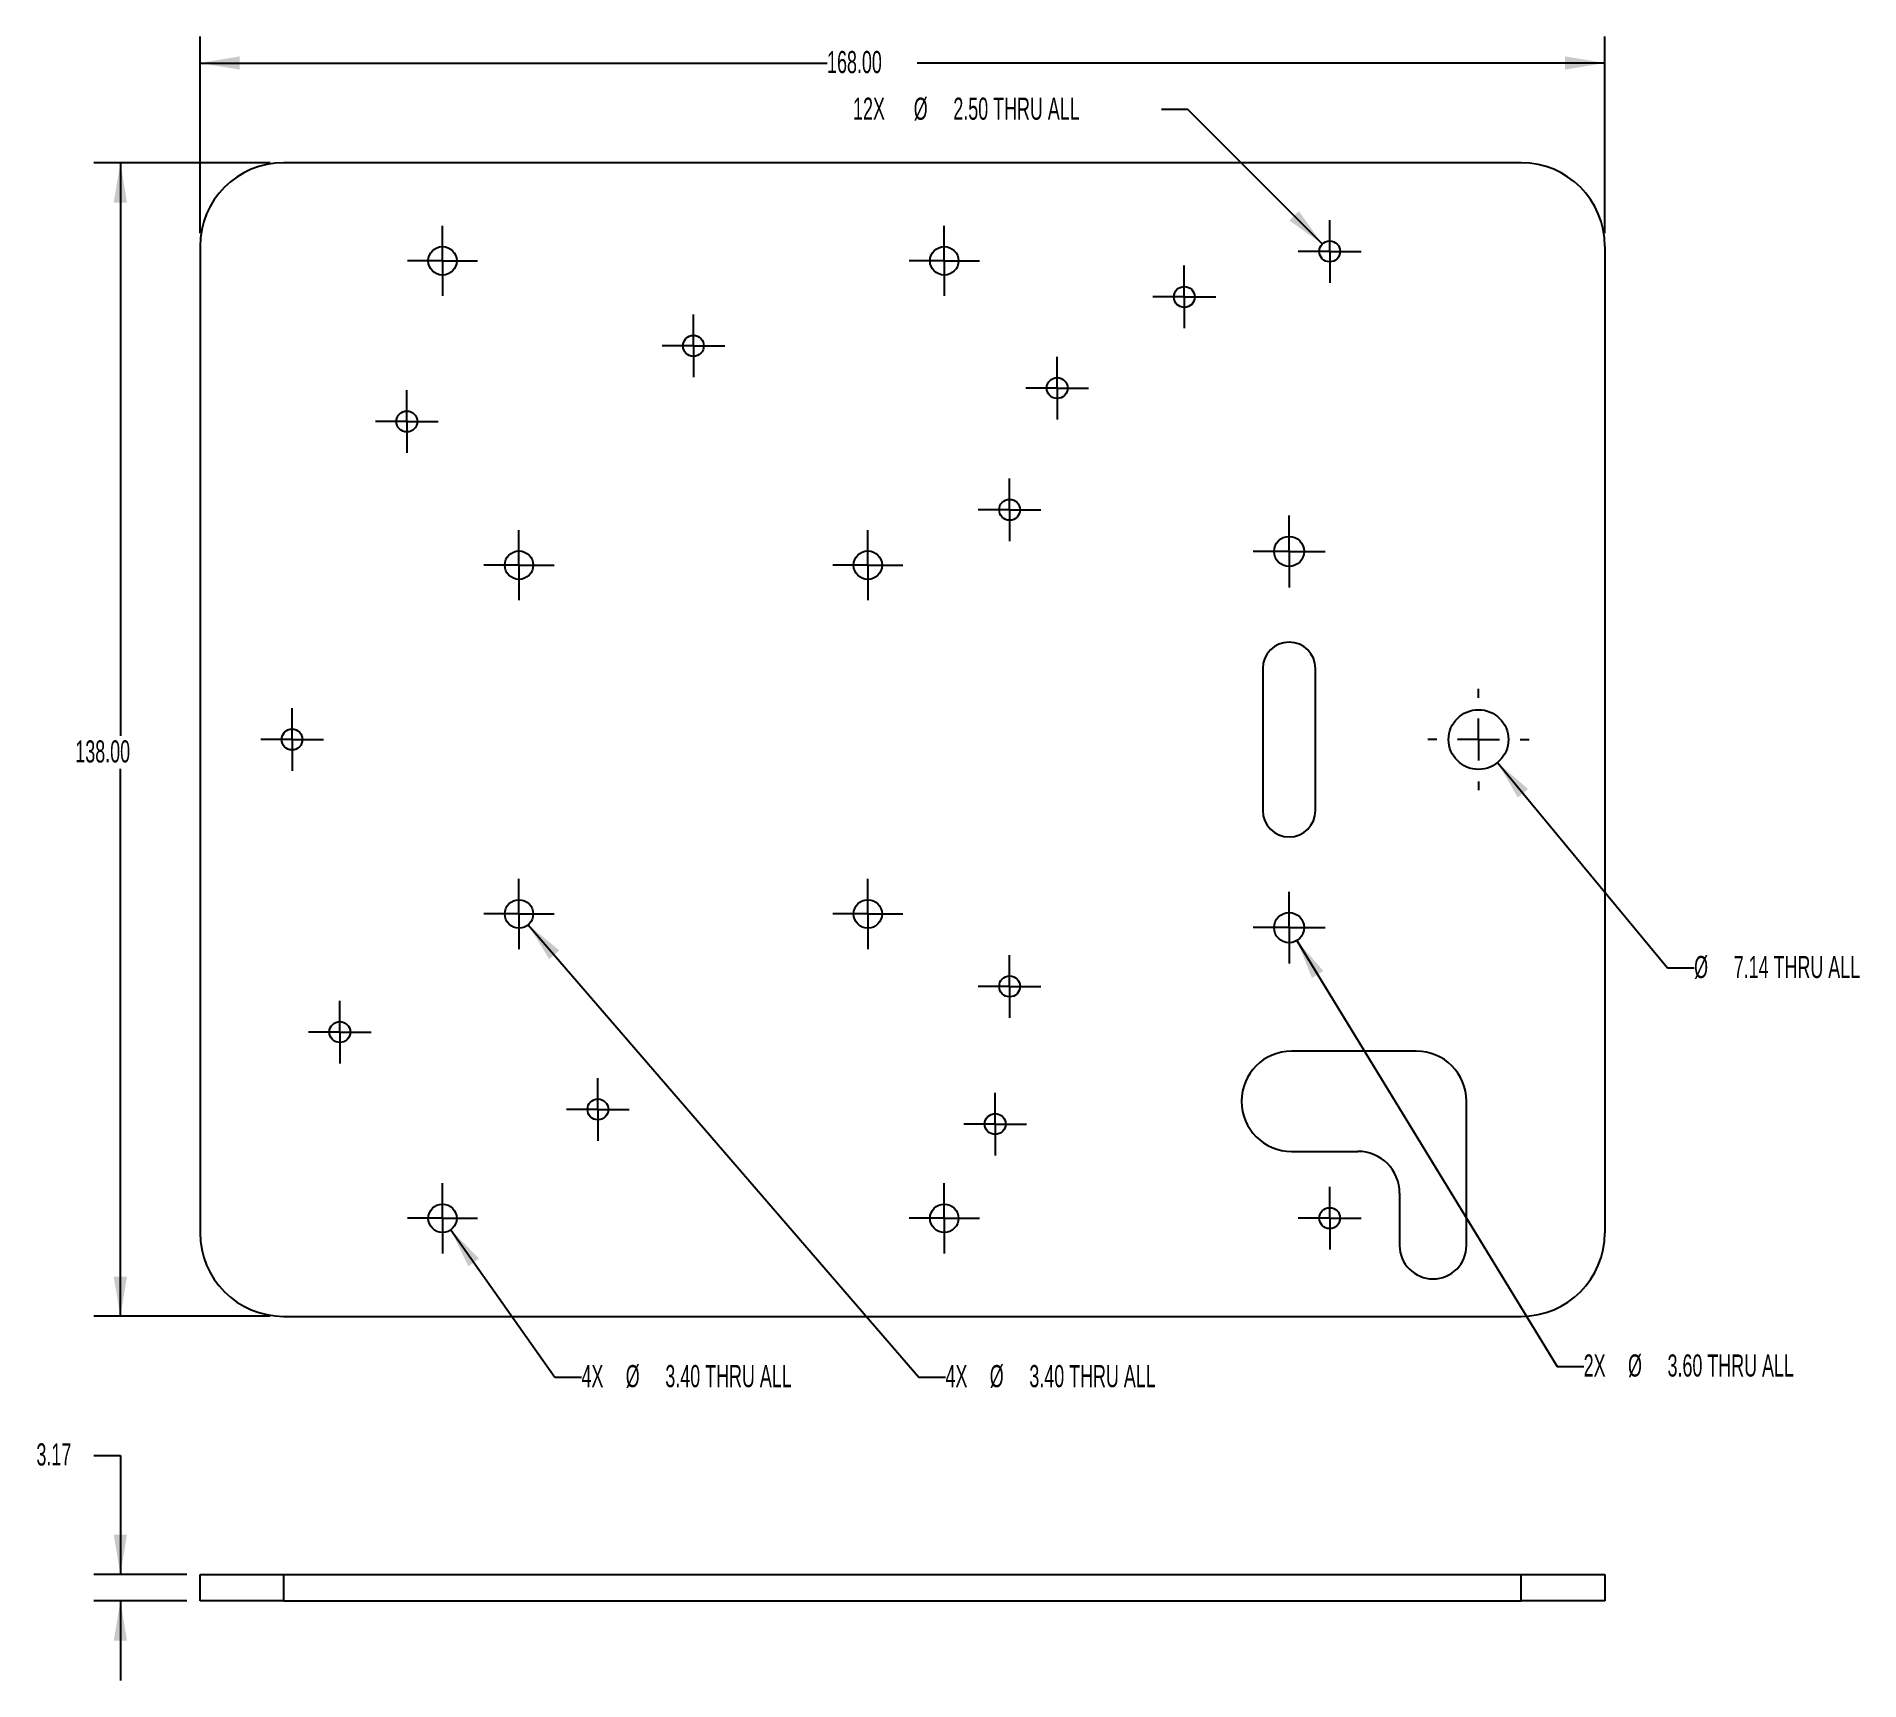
# Model space of a CAD drawing. Header units: millimetres. Extents: x 90 to 308, y 49 to 245.
import ezdxf

# ---------------------------------------------------------------- set-up
doc = ezdxf.new("R2010")
doc.units = ezdxf.units.MM
doc.layers.add('DIM', color=18, linetype='Continuous')
doc.styles.add('SLDTEXTSTYLE1', font='TXT', dxfattribs={"width": 0.605})
doc.dimstyles.new('SLDDIMSTYLE0', dxfattribs={"dimtxt": 2.568319, "dimasz": 4.7625, "dimexe": 0, "dimexo": 0.0625, "dimgap": 0.64208, "dimtad": 0, "dimtih": 1, "dimtoh": 1, "dimrnd": 1e-09, "dimzin": 4, "dimdsep": 46, "dimtxsty": 'SLDTEXTSTYLE1', "dimsah": 1, "dimcen": 0.09, "dimadec": 0, "dimazin": 1, "dimtfac": 1, "dimtofl": 0, "dimtmove": 0, "dimatfit": 3, "dimfxl": 1, "dimfrac": 2, "dimtolj": 1, "dimtzin": 12, "dimarcsym": 0})
doc.dimstyles.new('SLDDIMSTYLE1', dxfattribs={"dimtxt": 2.568319, "dimasz": 4.7625, "dimexe": 0, "dimexo": 0.0625, "dimgap": 0.64208, "dimtad": 0, "dimtih": 1, "dimtoh": 1, "dimrnd": 1e-09, "dimzin": 4, "dimdsep": 46, "dimtxsty": 'SLDTEXTSTYLE1', "dimsah": 1, "dimcen": 0, "dimadec": 0, "dimazin": 1, "dimtfac": 1, "dimtofl": 0, "dimtmove": 0, "dimatfit": 3, "dimfxl": 1, "dimfrac": 2, "dimtolj": 1, "dimtzin": 12, "dimarcsym": 0})
doc.dimstyles.new('SLDDIMSTYLE2', dxfattribs={"dimtxt": 2.568319, "dimasz": 4.7625, "dimexe": 0, "dimexo": 0.0625, "dimgap": 0.64208, "dimtad": 0, "dimtih": 1, "dimtoh": 1, "dimrnd": 1e-09, "dimzin": 12, "dimdsep": 46, "dimtxsty": 'SLDTEXTSTYLE1', "dimsah": 1, "dimcen": 0, "dimadec": 0, "dimazin": 3, "dimtfac": 1, "dimtofl": 0, "dimtmove": 0, "dimatfit": 3, "dimfxl": 1, "dimfrac": 2, "dimtolj": 1, "dimtzin": 12, "dimarcsym": 0})
doc.dimstyles.new('SLDDIMSTYLE3', dxfattribs={"dimtxt": 2.568319, "dimasz": 4.7625, "dimexe": 0, "dimexo": 0.0625, "dimgap": 0.64208, "dimtad": 0, "dimtih": 1, "dimtoh": 1, "dimrnd": 1e-09, "dimzin": 12, "dimdsep": 46, "dimtxsty": 'SLDTEXTSTYLE1', "dimsah": 1, "dimcen": 0.09, "dimadec": 0, "dimazin": 3, "dimtfac": 1, "dimtmove": 0, "dimatfit": 0, "dimfxl": 1, "dimfrac": 2, "dimtolj": 1, "dimtzin": 12, "dimarcsym": 0})

# ---------------------------------------------------------------- blocks, each defined once
blk = doc.blocks.new('_D')
at = {"layer": 'DIM'}
for p, q in [((109.91, 221.81), (109.91, 245.33)), ((277.91, 221.81), (277.91, 245.33)), ((109.91, 242.15), (184.9, 242.15)), ((277.91, 242.15), (195.68, 242.15))]:
    blk.add_line(p, q, dxfattribs=at)
for points in [[(109.91, 242.15), (114.67, 241.36), (114.67, 242.95)], [(277.91, 242.15), (273.15, 242.95), (273.15, 241.36)]]:
    blk.add_solid(points, dxfattribs=at)
at = {"layer": 'DIM', "insert": (184.9, 243.59), "char_height": 2.646, "attachment_point": 1, "style": 'SLDTEXTSTYLE1'}
blk.add_mtext('168.00', dxfattribs=at)
blk = doc.blocks.new('_D_1')
at = {"layer": 'DIM'}
for p, q in [((118.32, 230.22), (97.21, 230.22)), ((100.39, 230.22), (100.39, 161.65)), ((100.39, 92.22), (100.39, 157.71)), ((118.32, 92.22), (97.21, 92.22))]:
    blk.add_line(p, q, dxfattribs=at)
for points in [[(100.39, 230.22), (99.59, 225.46), (101.18, 225.46)], [(100.39, 92.22), (101.18, 96.98), (99.59, 96.98)]]:
    blk.add_solid(points, dxfattribs=at)
at = {"layer": 'DIM', "insert": (95, 161.12), "char_height": 2.646, "attachment_point": 1, "style": 'SLDTEXTSTYLE1'}
blk.add_mtext('138.00', dxfattribs=at)
blk = doc.blocks.new('_D_2')
at = {"layer": 'DIM'}
for p, q in [((139.89, 102.56), (152.35, 84.95)), ((152.35, 84.95), (155.53, 84.95))]:
    blk.add_line(p, q, dxfattribs=at)
blk.add_solid([(139.89, 102.56), (142, 98.21), (143.29, 99.13)], dxfattribs=at)
at = {"layer": 'DIM', "attachment_point": 1, "style": 'SLDTEXTSTYLE1'}
for s, insert, char_height in [('4X', (155.53, 86.39), 2.646), ('%%c', (160.82, 86.39), 2.646), ('3.40 THRU ALL', (165.56, 86.39), 2.6458)]:
    blk.add_mtext(s, dxfattribs=dict(at, insert=insert, char_height=char_height))
blk = doc.blocks.new('_D_3')
at = {"layer": 'DIM'}
for p, q in [((149.16, 139.07), (195.89, 84.95)), ((195.89, 84.95), (199.06, 84.95))]:
    blk.add_line(p, q, dxfattribs=at)
blk.add_solid([(149.16, 139.07), (151.67, 134.95), (152.88, 135.99)], dxfattribs=at)
at = {"layer": 'DIM', "attachment_point": 1, "style": 'SLDTEXTSTYLE1'}
for s, insert, char_height in [('4X', (199.06, 86.39), 2.646), ('%%c', (204.35, 86.39), 2.646), ('3.40 THRU ALL', (209.09, 86.39), 2.6458)]:
    blk.add_mtext(s, dxfattribs=dict(at, insert=insert, char_height=char_height))
blk = doc.blocks.new('_D_4')
at = {"layer": 'DIM'}
for p, q in [((241.09, 137.18), (272.21, 86.22)), ((272.21, 86.22), (275.38, 86.22))]:
    blk.add_line(p, q, dxfattribs=at)
blk.add_solid([(241.09, 137.18), (242.89, 132.7), (244.25, 133.53)], dxfattribs=at)
at = {"layer": 'DIM', "attachment_point": 1, "style": 'SLDTEXTSTYLE1'}
for s, insert, char_height in [('2X', (275.38, 87.66), 2.646), ('%%c', (280.68, 87.66), 2.646), ('3.60 THRU ALL', (285.41, 87.66), 2.6458)]:
    blk.add_mtext(s, dxfattribs=dict(at, insert=insert, char_height=char_height))
blk = doc.blocks.new('_D_5')
at = {"layer": 'DIM'}
for p, q in [((265.08, 158.47), (285.42, 133.89)), ((285.42, 133.89), (288.59, 133.89))]:
    blk.add_line(p, q, dxfattribs=at)
blk.add_solid([(265.08, 158.47), (267.5, 154.29), (268.73, 155.3)], dxfattribs=at)
at = {"layer": 'DIM', "attachment_point": 1, "style": 'SLDTEXTSTYLE1'}
for s, insert, char_height in [('%%c', (288.59, 135.33), 2.646), ('7.14 THRU ALL', (293.33, 135.33), 2.6458)]:
    blk.add_mtext(s, dxfattribs=dict(at, insert=insert, char_height=char_height))
blk = doc.blocks.new('_D_6')
at = {"layer": 'DIM'}
for p, q in [((228.05, 236.57), (224.88, 236.57)), ((244.12, 220.5), (228.05, 236.57))]:
    blk.add_line(p, q, dxfattribs=at)
blk.add_solid([(244.12, 220.5), (241.32, 224.43), (240.19, 223.31)], dxfattribs=at)
at = {"layer": 'DIM', "attachment_point": 1, "style": 'SLDTEXTSTYLE1'}
for s, insert, char_height in [('12X', (188.01, 238.01), 2.646), ('%%c', (195.26, 238.01), 2.646), ('2.50 THRU ALL', (200, 238.01), 2.6458)]:
    blk.add_mtext(s, dxfattribs=dict(at, insert=insert, char_height=char_height))
blk = doc.blocks.new('SW_CENTERMARKSYMBOL_0')
at = {"layer": 'DIM', "color": 0}
for p, q in [((0, 2.5), (0, 4.2)), ((0, 0), (0, 2.5)), ((-2.5, 0), (-4.2, 0)), ((0, 0), (-2.5, 0)), ((0, 0), (0, -2.5)), ((0, 0), (2.5, 0)), ((2.5, 0), (4.2, 0)), ((0, -2.5), (0, -4.2))]:
    blk.add_line(p, q, dxfattribs=at)
blk = doc.blocks.new('SW_CENTERMARKSYMBOL_1')
at = {"layer": 'DIM', "color": 0}
for p, q in [((0, 2.5), (0, 3.75)), ((0, 0), (0, 2.5)), ((-2.5, 0), (-3.75, 0)), ((0, 0), (-2.5, 0)), ((0, 0), (0, -2.5)), ((0, 0), (2.5, 0)), ((2.5, 0), (3.75, 0)), ((0, -2.5), (0, -3.75))]:
    blk.add_line(p, q, dxfattribs=at)
blk = doc.blocks.new('SW_CENTERMARKSYMBOL_2')
at = {"layer": 'DIM', "color": 0}
for p, q in [((0, 2.5), (0, 4.2)), ((0, 0), (0, 2.5)), ((-2.5, 0), (-4.2, 0)), ((0, 0), (-2.5, 0)), ((0, 0), (0, -2.5)), ((0, 0), (2.5, 0)), ((2.5, 0), (4.2, 0)), ((0, -2.5), (0, -4.2))]:
    blk.add_line(p, q, dxfattribs=at)
blk = doc.blocks.new('SW_CENTERMARKSYMBOL_3')
at = {"layer": 'DIM', "color": 0}
for p, q in [((0, 2.5), (0, 3.75)), ((0, 0), (0, 2.5)), ((-2.5, 0), (-3.75, 0)), ((0, 0), (-2.5, 0)), ((0, 0), (0, -2.5)), ((0, 0), (2.5, 0)), ((2.5, 0), (3.75, 0)), ((0, -2.5), (0, -3.75))]:
    blk.add_line(p, q, dxfattribs=at)
blk = doc.blocks.new('SW_CENTERMARKSYMBOL_4')
at = {"layer": 'DIM', "color": 0}
for p, q in [((0, 2.5), (0, 3.75)), ((0, 0), (0, 2.5)), ((-2.5, 0), (-3.75, 0)), ((0, 0), (-2.5, 0)), ((0, 0), (0, -2.5)), ((0, 0), (2.5, 0)), ((2.5, 0), (3.75, 0)), ((0, -2.5), (0, -3.75))]:
    blk.add_line(p, q, dxfattribs=at)
blk = doc.blocks.new('SW_CENTERMARKSYMBOL_5')
at = {"layer": 'DIM', "color": 0}
for p, q in [((0, 2.5), (0, 3.75)), ((0, 0), (0, 2.5)), ((-2.5, 0), (-3.75, 0)), ((0, 0), (-2.5, 0)), ((0, 0), (0, -2.5)), ((0, 0), (2.5, 0)), ((2.5, 0), (3.75, 0)), ((0, -2.5), (0, -3.75))]:
    blk.add_line(p, q, dxfattribs=at)
blk = doc.blocks.new('SW_CENTERMARKSYMBOL_6')
at = {"layer": 'DIM', "color": 0}
for p, q in [((0, 2.5), (0, 3.75)), ((0, 0), (0, 2.5)), ((-2.5, 0), (-3.75, 0)), ((0, 0), (-2.5, 0)), ((0, 0), (0, -2.5)), ((0, 0), (2.5, 0)), ((2.5, 0), (3.75, 0)), ((0, -2.5), (0, -3.75))]:
    blk.add_line(p, q, dxfattribs=at)
blk = doc.blocks.new('SW_CENTERMARKSYMBOL_7')
at = {"layer": 'DIM', "color": 0}
for p, q in [((0, 2.5), (0, 4.2)), ((0, 0), (0, 2.5)), ((-2.5, 0), (-4.2, 0)), ((0, 0), (-2.5, 0)), ((0, 0), (0, -2.5)), ((0, 0), (2.5, 0)), ((2.5, 0), (4.2, 0)), ((0, -2.5), (0, -4.2))]:
    blk.add_line(p, q, dxfattribs=at)
blk = doc.blocks.new('SW_CENTERMARKSYMBOL_8')
at = {"layer": 'DIM', "color": 0}
for p, q in [((0, 2.5), (0, 4.2)), ((0, 0), (0, 2.5)), ((-2.5, 0), (-4.2, 0)), ((0, 0), (-2.5, 0)), ((0, 0), (0, -2.5)), ((0, 0), (2.5, 0)), ((2.5, 0), (4.2, 0)), ((0, -2.5), (0, -4.2))]:
    blk.add_line(p, q, dxfattribs=at)
blk = doc.blocks.new('SW_CENTERMARKSYMBOL_9')
at = {"layer": 'DIM', "color": 0}
for p, q in [((0, 2.5), (0, 4.2)), ((0, 0), (0, 2.5)), ((-2.5, 0), (-4.2, 0)), ((0, 0), (-2.5, 0)), ((0, 0), (0, -2.5)), ((0, 0), (2.5, 0)), ((2.5, 0), (4.2, 0)), ((0, -2.5), (0, -4.2))]:
    blk.add_line(p, q, dxfattribs=at)
blk = doc.blocks.new('SW_CENTERMARKSYMBOL_10')
at = {"layer": 'DIM', "color": 0}
for p, q in [((0, 2.5), (0, 3.75)), ((0, 0), (0, 2.5)), ((-2.5, 0), (-3.75, 0)), ((0, 0), (-2.5, 0)), ((0, 0), (0, -2.5)), ((0, 0), (2.5, 0)), ((2.5, 0), (3.75, 0)), ((0, -2.5), (0, -3.75))]:
    blk.add_line(p, q, dxfattribs=at)
blk = doc.blocks.new('SW_CENTERMARKSYMBOL_11')
at = {"layer": 'DIM', "color": 0}
for p, q in [((0, 2.5), (0, 3.75)), ((0, 0), (0, 2.5)), ((-2.5, 0), (-3.75, 0)), ((0, 0), (-2.5, 0)), ((0, 0), (0, -2.5)), ((0, 0), (2.5, 0)), ((2.5, 0), (3.75, 0)), ((0, -2.5), (0, -3.75))]:
    blk.add_line(p, q, dxfattribs=at)
blk = doc.blocks.new('SW_CENTERMARKSYMBOL_12')
at = {"layer": 'DIM', "color": 0}
for p, q in [((0, 2.5), (0, 4.2)), ((0, 0), (0, 2.5)), ((-2.5, 0), (-4.2, 0)), ((0, 0), (-2.5, 0)), ((0, 0), (0, -2.5)), ((0, 0), (2.5, 0)), ((2.5, 0), (4.2, 0)), ((0, -2.5), (0, -4.2))]:
    blk.add_line(p, q, dxfattribs=at)
blk = doc.blocks.new('SW_CENTERMARKSYMBOL_13')
at = {"layer": 'DIM', "color": 0}
for p, q in [((0, 2.5), (0, 3.75)), ((0, 0), (0, 2.5)), ((-2.5, 0), (-3.75, 0)), ((0, 0), (-2.5, 0)), ((0, 0), (0, -2.5)), ((0, 0), (2.5, 0)), ((2.5, 0), (3.75, 0)), ((0, -2.5), (0, -3.75))]:
    blk.add_line(p, q, dxfattribs=at)
blk = doc.blocks.new('SW_CENTERMARKSYMBOL_14')
at = {"layer": 'DIM', "color": 0}
for p, q in [((0, 2.5), (0, 4.3)), ((0, 0), (0, 2.5)), ((-2.5, 0), (-4.3, 0)), ((0, 0), (-2.5, 0)), ((0, 0), (0, -2.5)), ((0, 0), (2.5, 0)), ((2.5, 0), (4.3, 0)), ((0, -2.5), (0, -4.3))]:
    blk.add_line(p, q, dxfattribs=at)
blk = doc.blocks.new('SW_CENTERMARKSYMBOL_15')
at = {"layer": 'DIM', "color": 0}
for p, q in [((0, 2.5), (0, 4.3)), ((0, 0), (0, 2.5)), ((-2.5, 0), (-4.3, 0)), ((0, 0), (-2.5, 0)), ((0, 0), (0, -2.5)), ((0, 0), (2.5, 0)), ((2.5, 0), (4.3, 0)), ((0, -2.5), (0, -4.3))]:
    blk.add_line(p, q, dxfattribs=at)
blk = doc.blocks.new('SW_CENTERMARKSYMBOL_16')
at = {"layer": 'DIM', "color": 0}
for p, q in [((0, 5), (0, 6.07124)), ((0, 0), (0, 2.5)), ((-5, 0), (-6.07124, 0)), ((0, 0), (-2.5, 0)), ((0, 0), (0, -2.5)), ((0, 0), (2.5, 0)), ((5, 0), (6.07124, 0)), ((0, -5), (0, -6.07124))]:
    blk.add_line(p, q, dxfattribs=at)
blk = doc.blocks.new('SW_CENTERMARKSYMBOL_17')
at = {"layer": 'DIM', "color": 0}
for p, q in [((0, 2.5), (0, 3.75)), ((0, 0), (0, 2.5)), ((-2.5, 0), (-3.75, 0)), ((0, 0), (-2.5, 0)), ((0, 0), (0, -2.5)), ((0, 0), (2.5, 0)), ((2.5, 0), (3.75, 0)), ((0, -2.5), (0, -3.75))]:
    blk.add_line(p, q, dxfattribs=at)
blk = doc.blocks.new('SW_CENTERMARKSYMBOL_18')
at = {"layer": 'DIM', "color": 0}
for p, q in [((0, 2.5), (0, 3.75)), ((0, 0), (0, 2.5)), ((-2.5, 0), (-3.75, 0)), ((0, 0), (-2.5, 0)), ((0, 0), (0, -2.5)), ((0, 0), (2.5, 0)), ((2.5, 0), (3.75, 0)), ((0, -2.5), (0, -3.75))]:
    blk.add_line(p, q, dxfattribs=at)
blk = doc.blocks.new('SW_CENTERMARKSYMBOL_19')
at = {"layer": 'DIM', "color": 0}
for p, q in [((0, 2.5), (0, 3.75)), ((0, 0), (0, 2.5)), ((-2.5, 0), (-3.75, 0)), ((0, 0), (-2.5, 0)), ((0, 0), (0, -2.5)), ((0, 0), (2.5, 0)), ((2.5, 0), (3.75, 0)), ((0, -2.5), (0, -3.75))]:
    blk.add_line(p, q, dxfattribs=at)
blk = doc.blocks.new('SW_CENTERMARKSYMBOL_20')
at = {"layer": 'DIM', "color": 0}
for p, q in [((0, 2.5), (0, 4.2)), ((0, 0), (0, 2.5)), ((-2.5, 0), (-4.2, 0)), ((0, 0), (-2.5, 0)), ((0, 0), (0, -2.5)), ((0, 0), (2.5, 0)), ((2.5, 0), (4.2, 0)), ((0, -2.5), (0, -4.2))]:
    blk.add_line(p, q, dxfattribs=at)
blk = doc.blocks.new('SW_CENTERMARKSYMBOL_21')
at = {"layer": 'DIM', "color": 0}
for p, q in [((0, 2.5), (0, 3.75)), ((0, 0), (0, 2.5)), ((-2.5, 0), (-3.75, 0)), ((0, 0), (-2.5, 0)), ((0, 0), (0, -2.5)), ((0, 0), (2.5, 0)), ((2.5, 0), (3.75, 0)), ((0, -2.5), (0, -3.75))]:
    blk.add_line(p, q, dxfattribs=at)
blk = doc.blocks.new('SW_CENTERMARKSYMBOL_22')
at = {"layer": 'DIM', "color": 0}
for p, q in [((0, 2.5), (0, 4.2)), ((0, 0), (0, 2.5)), ((-2.5, 0), (-4.2, 0)), ((0, 0), (-2.5, 0)), ((0, 0), (0, -2.5)), ((0, 0), (2.5, 0)), ((2.5, 0), (4.2, 0)), ((0, -2.5), (0, -4.2))]:
    blk.add_line(p, q, dxfattribs=at)
blk = doc.blocks.new('_D_7')
at = {"layer": 'DIM'}
for p, q in [((97.21, 75.58), (100.39, 75.58)), ((100.39, 75.58), (100.39, 61.34)), ((108.32, 61.34), (97.21, 61.34)), ((108.32, 58.17), (97.21, 58.17)), ((100.39, 58.17), (100.39, 48.65))]:
    blk.add_line(p, q, dxfattribs=at)
for points in [[(100.39, 61.34), (101.18, 66.11), (99.59, 66.11)], [(100.39, 58.17), (99.59, 53.41), (101.18, 53.41)]]:
    blk.add_solid(points, dxfattribs=at)
at = {"layer": 'DIM', "insert": (90.35, 77.02), "char_height": 2.646, "attachment_point": 1, "style": 'SLDTEXTSTYLE1'}
blk.add_mtext('3.17', dxfattribs=at)

msp = doc.modelspace()

# ---------------------------------------------------------------- linework, layer by layer
at = {"color": 7, "linetype": 'Continuous', "lineweight": 25}
for p, q in [((267.912, 230.218), (119.912, 230.218)), ((109.912, 220.218), (109.912, 102.218)), ((277.912, 220.218), (277.912, 102.218)), ((237.002, 169.718), (237.002, 152.718)), ((243.302, 152.718), (243.302, 169.718)), ((255.366, 123.948), (240.457, 123.948)), ((261.366, 100.698), (261.366, 117.948)), ((240.457, 111.948), (248.366, 111.948)), ((253.366, 106.948), (253.366, 100.698)), ((119.912, 92.218), (267.912, 92.218)), ((109.912, 58.173), (109.912, 61.343)), ((109.912, 61.343), (119.912, 61.343)), ((119.912, 61.343), (119.912, 58.173)), ((119.912, 61.343), (267.912, 61.343)), ((267.912, 58.173), (267.912, 61.343)), ((267.912, 61.343), (277.912, 61.343)), ((277.912, 61.343), (277.912, 58.173)), ((119.912, 58.173), (109.912, 58.173)), ((119.912, 58.173), (267.912, 58.173)), ((277.912, 58.173), (267.912, 58.173))]:
    msp.add_line(p, q, dxfattribs=at)
for centre, radius in [((245.006, 219.615), 1.25), ((138.912, 218.488), 1.7), ((198.912, 218.488), 1.7), ((227.621, 214.162), 1.25), ((168.912, 208.31), 1.25), ((212.413, 203.264), 1.25), ((134.652, 199.266), 1.25), ((206.729, 188.702), 1.25), ((240.152, 183.718), 1.8), ((148.052, 182.078), 1.7), ((189.771, 182.078), 1.7), ((262.802, 161.218), 3.571), ((120.915, 161.218), 1.25), ((148.052, 140.358), 1.7), ((189.771, 140.358), 1.7), ((240.152, 138.718), 1.8), ((206.729, 131.688), 1.25), ((126.631, 126.226), 1.25), ((157.495, 116.974), 1.25), ((205.005, 115.224), 1.25), ((138.912, 103.948), 1.7), ((198.912, 103.948), 1.7), ((245.006, 103.965), 1.25)]:
    msp.add_circle(centre, radius, dxfattribs=at)
for centre, radius, start, end in [((119.912, 220.218), 10, 90, 180), ((267.912, 220.218), 10, 0, 90), ((240.152, 169.718), 3.15, 0, 180), ((240.152, 152.718), 3.15, 180, 0), ((240.457, 117.948), 6, 90, 270), ((255.366, 117.948), 6, 0, 90), ((248.366, 106.948), 5, 0, 90), ((119.912, 102.218), 10, 180, 270), ((257.366, 100.698), 4, 180, 0), ((267.912, 102.218), 10, 270, 0)]:
    msp.add_arc(centre, radius, start, end, dxfattribs=at)

# ---------------------------------------------------------------- block references
at = {"layer": 'DIM'}
for name, p in [('SW_CENTERMARKSYMBOL_0', (138.912, 218.488)), ('SW_CENTERMARKSYMBOL_20', (198.912, 218.488)), ('SW_CENTERMARKSYMBOL_17', (245.006, 219.615)), ('SW_CENTERMARKSYMBOL_18', (227.621, 214.162)), ('SW_CENTERMARKSYMBOL_3', (168.912, 208.31)), ('SW_CENTERMARKSYMBOL_19', (212.413, 203.264)), ('SW_CENTERMARKSYMBOL_1', (134.652, 199.266)), ('SW_CENTERMARKSYMBOL_21', (206.729, 188.702)), ('SW_CENTERMARKSYMBOL_15', (240.152, 183.718)), ('SW_CENTERMARKSYMBOL_2', (148.052, 182.078)), ('SW_CENTERMARKSYMBOL_22', (189.771, 182.078)), ('SW_CENTERMARKSYMBOL_16', (262.802, 161.218)), ('SW_CENTERMARKSYMBOL_4', (120.915, 161.218)), ('SW_CENTERMARKSYMBOL_7', (148.052, 140.358)), ('SW_CENTERMARKSYMBOL_12', (189.771, 140.358)), ('SW_CENTERMARKSYMBOL_14', (240.152, 138.718)), ('SW_CENTERMARKSYMBOL_11', (206.729, 131.688)), ('SW_CENTERMARKSYMBOL_5', (126.631, 126.226)), ('SW_CENTERMARKSYMBOL_6', (157.495, 116.974)), ('SW_CENTERMARKSYMBOL_10', (205.005, 115.224)), ('SW_CENTERMARKSYMBOL_8', (138.912, 103.948)), ('SW_CENTERMARKSYMBOL_9', (198.912, 103.948)), ('SW_CENTERMARKSYMBOL_13', (245.006, 103.965))]:
    msp.add_blockref(name, p, dxfattribs=at)

# ---------------------------------------------------------------- dimensions: what is measured, and where the dimension line sits
dim = msp.add_linear_dim(base=(277.912, 242.154), p1=(109.912, 220.218), p2=(277.912, 220.218), dimstyle='SLDDIMSTYLE0', dxfattribs=at)
dim.commit()
dim.dimension.update_dxf_attribs({"geometry": '_D', "text_midpoint": (190.288, 242.154), "dimtype": 160})
for p1, p2, text, dimstyle, picture, middle in [((245.89, 218.732), (244.122, 220.499), '12X <> THRU ALL\\P', 'SLDDIMSTYLE1', '_D_6', (206.442, 236.57)), ((260.525, 163.969), (265.079, 158.467), '<> THRU ALL\\P', 'SLDDIMSTYLE2', '_D_5', (303.401, 133.887)), ((146.941, 141.645), (149.163, 139.072), '4X <> THRU ALL\\P', 'SLDDIMSTYLE1', '_D_3', (216.516, 84.949)), ((239.214, 140.254), (241.09, 137.182), '2X <> THRU ALL\\P', 'SLDDIMSTYLE1', '_D_4', (292.838, 86.22)), ((137.93, 105.336), (139.893, 102.56), '4X <> THRU ALL\\P', 'SLDDIMSTYLE1', '_D_2', (172.984, 84.949))]:
    dim = msp.add_diameter_dim_2p(p1=p1, p2=p2, text=text, dimstyle=dimstyle, dxfattribs=at)
    dim.commit()
    dim.dimension.update_dxf_attribs({"geometry": picture, "text_midpoint": middle, "dimtype": 163})
for base, p1, p2, dimstyle, picture, middle in [((100.387, 92.218), (119.912, 230.218), (119.912, 92.218), 'SLDDIMSTYLE0', '_D_1', (100.387, 159.681)), ((100.387, 61.343), (109.912, 58.173), (109.912, 61.343), 'SLDDIMSTYLE3', '_D_7', (100.387, 75.584))]:
    dim = msp.add_linear_dim(base=base, p1=p1, p2=p2, angle=90, dimstyle=dimstyle, dxfattribs=at)
    dim.commit()
    dim.dimension.update_dxf_attribs({"geometry": picture, "text_midpoint": middle, "dimtype": 160})

doc.saveas('drawing.dxf')
